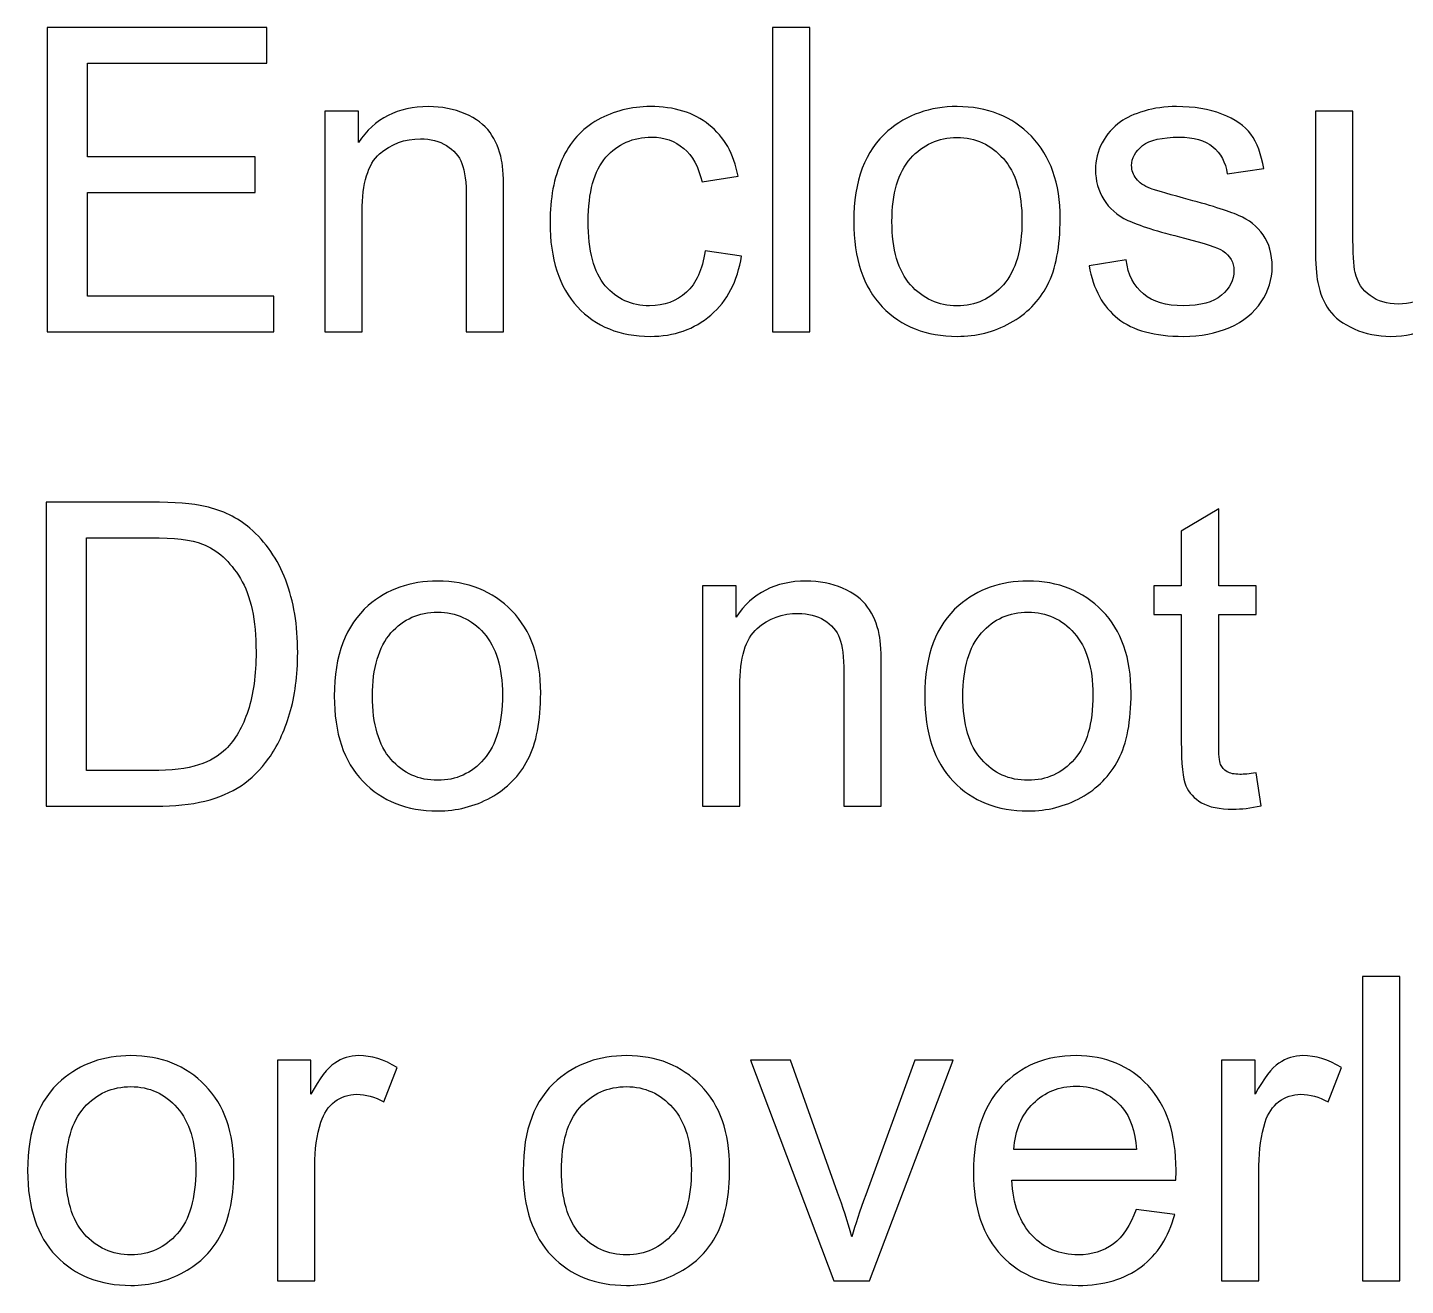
# Model space of a CAD drawing. Header units: centimetres. Extents: x 33 to 211, y -118 to 32.
# Drawn here: x 78.58 to 86.82, y -82.57 to -75.05 of the extents above; entities that cross this region are included whole.
import ezdxf

# ---------------------------------------------------------------- set-up
doc = ezdxf.new("R2010")
doc.units = ezdxf.units.CM
doc.header["$MEASUREMENT"] = 0
doc.layers.add('Layer 1', color=7, linetype='Continuous')

msp = doc.modelspace()

# ---------------------------------------------------------------- linework, layer by layer
at = {"layer": 'Layer 1', "color": 250}
for points, knots in [([(78.69428, -76.87123), (78.69428, -76.87123), (78.69428, -75.05259), (78.69428, -75.05259), (78.69428, -75.05259), (80.00746, -75.05259), (80.00746, -75.05259), (80.00746, -75.05259), (80.00746, -75.26595), (80.00746, -75.26595), (80.00746, -75.26595), (78.93558, -75.26595), (78.93558, -75.26595), (78.93558, -75.26595), (78.93558, -75.82475), (78.93558, -75.82475), (78.93558, -75.82475), (79.93888, -75.82475), (79.93888, -75.82475), (79.93888, -75.82475), (79.93888, -76.03811), (79.93888, -76.03811), (79.93888, -76.03811), (78.93558, -76.03811), (78.93558, -76.03811), (78.93558, -76.03811), (78.93558, -76.65787), (78.93558, -76.65787), (78.93558, -76.65787), (80.05064, -76.65787), (80.05064, -76.65787), (80.05064, -76.65787), (80.05064, -76.87123), (80.05064, -76.87123), (80.05064, -76.87123), (78.69428, -76.87123), (78.69428, -76.87123)], [0, 0, 0, 0, 0.0833333, 0.0833333, 0.0833333, 0.1666667, 0.1666667, 0.1666667, 0.25, 0.25, 0.25, 0.3333333, 0.3333333, 0.3333333, 0.4166667, 0.4166667, 0.4166667, 0.5, 0.5, 0.5, 0.5833333, 0.5833333, 0.5833333, 0.6666667, 0.6666667, 0.6666667, 0.75, 0.75, 0.75, 0.8333333, 0.8333333, 0.8333333, 0.9166667, 0.9166667, 0.9166667, 1, 1, 1, 1]), ([(83.03302, -76.87123), (83.03302, -76.87123), (83.03302, -75.05259), (83.03302, -75.05259), (83.03302, -75.05259), (83.25654, -75.05259), (83.25654, -75.05259), (83.25654, -75.05259), (83.25654, -76.87123), (83.25654, -76.87123), (83.25654, -76.87123), (83.03302, -76.87123), (83.03302, -76.87123)], [0, 0, 0, 0, 0.25, 0.25, 0.25, 0.5, 0.5, 0.5, 0.75, 0.75, 0.75, 1, 1, 1, 1]), ([(80.35544, -76.87123), (80.35544, -76.87123), (80.35544, -75.55297), (80.35544, -75.55297), (80.35544, -75.55297), (80.5561, -75.55297), (80.5561, -75.55297), (80.5561, -75.55297), (80.5561, -75.74008), (80.5561, -75.74008), (80.65262, -75.59657), (80.79232, -75.52503), (80.97478, -75.52503), (81.05436, -75.52503), (81.12718, -75.53942), (81.19364, -75.56779), (81.2601, -75.59615), (81.31006, -75.63383), (81.34308, -75.67997), (81.3761, -75.72611), (81.39938, -75.78115), (81.4125, -75.84465), (81.42055, -75.88613), (81.42478, -75.95852), (81.42478, -76.06182), (81.42478, -76.06182), (81.42478, -76.87123), (81.42478, -76.87123), (81.42478, -76.87123), (81.20126, -76.87123), (81.20126, -76.87123), (81.20126, -76.87123), (81.20126, -76.07028), (81.20126, -76.07028), (81.20126, -75.97927), (81.19279, -75.91111), (81.17544, -75.86624), (81.15808, -75.82136), (81.12718, -75.78538), (81.08315, -75.75829), (81.03912, -75.73162), (80.98705, -75.71807), (80.92779, -75.71807), (80.83296, -75.71807), (80.75126, -75.74813), (80.68225, -75.80866), (80.61325, -75.86878), (80.57896, -75.9835), (80.57896, -76.15199), (80.57896, -76.15199), (80.57896, -76.87123), (80.57896, -76.87123), (80.57896, -76.87123), (80.35544, -76.87123), (80.35544, -76.87123)], [0, 0, 0, 0, 0.0555556, 0.0555556, 0.0555556, 0.1111111, 0.1111111, 0.1111111, 0.1666667, 0.1666667, 0.1666667, 0.2222222, 0.2222222, 0.2222222, 0.2777778, 0.2777778, 0.2777778, 0.3333333, 0.3333333, 0.3333333, 0.3888889, 0.3888889, 0.3888889, 0.4444444, 0.4444444, 0.4444444, 0.5, 0.5, 0.5, 0.5555556, 0.5555556, 0.5555556, 0.6111111, 0.6111111, 0.6111111, 0.6666667, 0.6666667, 0.6666667, 0.7222222, 0.7222222, 0.7222222, 0.7777778, 0.7777778, 0.7777778, 0.8333333, 0.8333333, 0.8333333, 0.8888889, 0.8888889, 0.8888889, 0.9444444, 0.9444444, 0.9444444, 1, 1, 1, 1]), ([(82.62916, -76.38863), (82.62916, -76.38863), (82.8476, -76.41911), (82.8476, -76.41911), (82.82347, -76.56939), (82.76251, -76.68666), (82.66387, -76.77175), (82.56524, -76.85684), (82.44374, -76.89917), (82.30023, -76.89917), (82.12031, -76.89917), (81.97553, -76.84033), (81.86631, -76.72264), (81.75667, -76.60495), (81.70206, -76.43647), (81.70206, -76.21718), (81.70206, -76.07494), (81.72577, -75.9509), (81.77276, -75.84422), (81.81975, -75.73797), (81.89129, -75.65796), (81.98781, -75.60504), (82.08391, -75.5517), (82.18847, -75.52503), (82.30192, -75.52503), (82.44459, -75.52503), (82.56185, -75.56101), (82.65244, -75.6334), (82.74346, -75.70579), (82.80188, -75.80866), (82.82728, -75.94159), (82.82728, -75.94159), (82.61138, -75.97461), (82.61138, -75.97461), (82.59064, -75.88613), (82.55423, -75.81967), (82.50131, -75.7748), (82.44882, -75.73035), (82.38532, -75.70791), (82.31081, -75.70791), (82.19821, -75.70791), (82.10677, -75.74813), (82.03607, -75.82856), (81.9658, -75.90942), (81.93066, -76.03642), (81.93066, -76.21083), (81.93066, -76.38778), (81.96453, -76.51605), (82.03226, -76.59606), (82.10042, -76.67607), (82.18889, -76.71629), (82.29769, -76.71629), (82.38574, -76.71629), (82.45898, -76.68962), (82.5174, -76.63586), (82.57624, -76.58252), (82.6135, -76.49997), (82.62916, -76.38863)], [0, 0, 0, 0, 0.0526316, 0.0526316, 0.0526316, 0.1052632, 0.1052632, 0.1052632, 0.1578947, 0.1578947, 0.1578947, 0.2105263, 0.2105263, 0.2105263, 0.2631579, 0.2631579, 0.2631579, 0.3157895, 0.3157895, 0.3157895, 0.3684211, 0.3684211, 0.3684211, 0.4210526, 0.4210526, 0.4210526, 0.4736842, 0.4736842, 0.4736842, 0.5263158, 0.5263158, 0.5263158, 0.5789474, 0.5789474, 0.5789474, 0.6315789, 0.6315789, 0.6315789, 0.6842105, 0.6842105, 0.6842105, 0.7368421, 0.7368421, 0.7368421, 0.7894737, 0.7894737, 0.7894737, 0.8421053, 0.8421053, 0.8421053, 0.8947368, 0.8947368, 0.8947368, 0.9473684, 0.9473684, 0.9473684, 1, 1, 1, 1]), ([(83.51858, -76.2121), (83.51858, -75.96868), (83.58631, -75.78834), (83.7222, -75.67108), (83.83523, -75.57371), (83.97366, -75.52503), (84.13665, -75.52503), (84.31741, -75.52503), (84.46558, -75.5843), (84.58072, -75.70283), (84.69545, -75.82094), (84.75302, -75.98477), (84.75302, -76.19347), (84.75302, -76.36281), (84.72762, -76.49573), (84.67682, -76.59268), (84.62602, -76.68962), (84.55194, -76.76497), (84.45457, -76.81874), (84.35763, -76.8725), (84.25137, -76.89917), (84.13665, -76.89917), (83.95207, -76.89917), (83.80306, -76.84033), (83.68918, -76.72222), (83.57531, -76.60411), (83.51858, -76.43393), (83.51858, -76.2121)], [0, 0, 0, 0, 0.1111111, 0.1111111, 0.1111111, 0.2222222, 0.2222222, 0.2222222, 0.3333333, 0.3333333, 0.3333333, 0.4444444, 0.4444444, 0.4444444, 0.5555556, 0.5555556, 0.5555556, 0.6666667, 0.6666667, 0.6666667, 0.7777778, 0.7777778, 0.7777778, 0.8888889, 0.8888889, 0.8888889, 1, 1, 1, 1]), ([(84.92616, -76.47753), (84.92616, -76.47753), (85.14714, -76.44197), (85.14714, -76.44197), (85.15942, -76.53045), (85.19413, -76.59818), (85.25086, -76.64559), (85.30758, -76.69258), (85.38717, -76.71629), (85.48877, -76.71629), (85.59164, -76.71629), (85.66784, -76.69555), (85.71779, -76.65364), (85.76732, -76.61215), (85.7923, -76.56304), (85.7923, -76.50674), (85.7923, -76.45636), (85.76986, -76.41657), (85.72541, -76.38778), (85.69409, -76.36789), (85.61789, -76.34291), (85.49681, -76.31201), (85.33341, -76.27094), (85.22038, -76.23538), (85.15688, -76.20533), (85.0938, -76.17485), (85.04596, -76.13336), (85.01337, -76.08002), (84.98077, -76.0271), (84.96426, -75.96826), (84.96426, -75.90391), (84.96426, -75.84507), (84.97781, -75.79088), (85.00448, -75.74093), (85.03157, -75.69098), (85.06798, -75.64949), (85.11412, -75.61647), (85.14883, -75.59107), (85.19625, -75.56948), (85.25594, -75.5517), (85.31605, -75.53392), (85.37997, -75.52503), (85.44855, -75.52503), (85.55185, -75.52503), (85.64244, -75.53985), (85.72033, -75.5699), (85.79865, -75.59954), (85.85622, -75.64018), (85.89348, -75.69098), (85.93031, -75.7422), (85.95613, -75.81036), (85.9701, -75.89587), (85.9701, -75.89587), (85.75166, -75.92635), (85.75166, -75.92635), (85.74192, -75.85777), (85.71314, -75.80401), (85.66572, -75.76548), (85.61831, -75.72696), (85.55142, -75.70791), (85.46464, -75.70791), (85.36262, -75.70791), (85.28938, -75.72484), (85.24578, -75.75871), (85.20217, -75.79258), (85.18016, -75.83237), (85.18016, -75.87767), (85.18016, -75.90645), (85.18905, -75.9327), (85.20725, -75.95598), (85.22546, -75.97969), (85.25382, -75.99959), (85.29277, -76.01525), (85.3152, -76.02372), (85.3804, -76.04277), (85.48962, -76.0724), (85.6471, -76.11431), (85.75716, -76.14902), (85.81982, -76.17569), (85.88247, -76.20236), (85.93158, -76.24173), (85.96714, -76.29253), (86.00312, -76.34376), (86.0209, -76.40726), (86.0209, -76.48346), (86.0209, -76.55754), (85.99931, -76.62739), (85.95571, -76.69301), (85.9121, -76.75862), (85.84945, -76.80942), (85.76775, -76.84541), (85.68562, -76.88139), (85.59291, -76.89917), (85.48962, -76.89917), (85.31859, -76.89917), (85.18778, -76.86361), (85.09803, -76.79291), (85.00829, -76.72179), (84.95114, -76.61681), (84.92616, -76.47753)], [0, 0, 0, 0, 0.030303, 0.030303, 0.030303, 0.0606061, 0.0606061, 0.0606061, 0.0909091, 0.0909091, 0.0909091, 0.1212121, 0.1212121, 0.1212121, 0.1515152, 0.1515152, 0.1515152, 0.1818182, 0.1818182, 0.1818182, 0.2121212, 0.2121212, 0.2121212, 0.2424242, 0.2424242, 0.2424242, 0.2727273, 0.2727273, 0.2727273, 0.3030303, 0.3030303, 0.3030303, 0.3333333, 0.3333333, 0.3333333, 0.3636364, 0.3636364, 0.3636364, 0.3939394, 0.3939394, 0.3939394, 0.4242424, 0.4242424, 0.4242424, 0.4545455, 0.4545455, 0.4545455, 0.4848485, 0.4848485, 0.4848485, 0.5151515, 0.5151515, 0.5151515, 0.5454545, 0.5454545, 0.5454545, 0.5757576, 0.5757576, 0.5757576, 0.6060606, 0.6060606, 0.6060606, 0.6363636, 0.6363636, 0.6363636, 0.6666667, 0.6666667, 0.6666667, 0.6969697, 0.6969697, 0.6969697, 0.7272727, 0.7272727, 0.7272727, 0.7575758, 0.7575758, 0.7575758, 0.7878788, 0.7878788, 0.7878788, 0.8181818, 0.8181818, 0.8181818, 0.8484848, 0.8484848, 0.8484848, 0.8787879, 0.8787879, 0.8787879, 0.9090909, 0.9090909, 0.9090909, 0.9393939, 0.9393939, 0.9393939, 0.969697, 0.969697, 0.969697, 1, 1, 1, 1]), ([(87.14612, -76.87123), (87.14612, -76.87123), (87.14612, -76.67523), (87.14612, -76.67523), (87.04367, -76.82466), (86.90482, -76.89917), (86.72914, -76.89917), (86.65167, -76.89917), (86.57928, -76.88435), (86.51197, -76.85472), (86.44466, -76.82466), (86.3947, -76.78741), (86.36211, -76.74254), (86.32951, -76.69724), (86.30665, -76.64221), (86.29353, -76.57701), (86.28464, -76.53299), (86.27998, -76.46356), (86.27998, -76.36873), (86.27998, -76.36873), (86.27998, -75.55297), (86.27998, -75.55297), (86.27998, -75.55297), (86.5035, -75.55297), (86.5035, -75.55297), (86.5035, -75.55297), (86.5035, -76.28237), (86.5035, -76.28237), (86.5035, -76.39879), (86.50816, -76.47753), (86.51705, -76.51775), (86.53102, -76.57659), (86.56065, -76.62231), (86.60637, -76.65575), (86.65167, -76.6892), (86.70755, -76.70613), (86.77443, -76.70613), (86.84132, -76.70613), (86.90397, -76.6892), (86.96239, -76.65491), (87.02081, -76.62062), (87.0623, -76.57363), (87.08685, -76.51478), (87.11098, -76.45594), (87.12326, -76.37), (87.12326, -76.25782), (87.12326, -76.25782), (87.12326, -75.55297), (87.12326, -75.55297), (87.12326, -75.55297), (87.34678, -75.55297), (87.34678, -75.55297), (87.34678, -75.55297), (87.34678, -76.87123), (87.34678, -76.87123), (87.34678, -76.87123), (87.14612, -76.87123), (87.14612, -76.87123)], [0, 0, 0, 0, 0.0526316, 0.0526316, 0.0526316, 0.1052632, 0.1052632, 0.1052632, 0.1578947, 0.1578947, 0.1578947, 0.2105263, 0.2105263, 0.2105263, 0.2631579, 0.2631579, 0.2631579, 0.3157895, 0.3157895, 0.3157895, 0.3684211, 0.3684211, 0.3684211, 0.4210526, 0.4210526, 0.4210526, 0.4736842, 0.4736842, 0.4736842, 0.5263158, 0.5263158, 0.5263158, 0.5789474, 0.5789474, 0.5789474, 0.6315789, 0.6315789, 0.6315789, 0.6842105, 0.6842105, 0.6842105, 0.7368421, 0.7368421, 0.7368421, 0.7894737, 0.7894737, 0.7894737, 0.8421053, 0.8421053, 0.8421053, 0.8947368, 0.8947368, 0.8947368, 0.9473684, 0.9473684, 0.9473684, 1, 1, 1, 1]), ([(83.74718, -76.21252), (83.74718, -76.38101), (83.78401, -76.50716), (83.85767, -76.59056), (83.93175, -76.67438), (84.02446, -76.71629), (84.13665, -76.71629), (84.24756, -76.71629), (84.33985, -76.67438), (84.41393, -76.59014), (84.48759, -76.50589), (84.52442, -76.37762), (84.52442, -76.20533), (84.52442, -76.04277), (84.48717, -75.91958), (84.41308, -75.83618), (84.339, -75.75236), (84.24671, -75.71045), (84.13665, -75.71045), (84.02446, -75.71045), (83.93175, -75.75194), (83.85767, -75.83533), (83.78401, -75.91873), (83.74718, -76.04446), (83.74718, -76.21252)], [0, 0, 0, 0, 0.125, 0.125, 0.125, 0.25, 0.25, 0.25, 0.375, 0.375, 0.375, 0.5, 0.5, 0.5, 0.625, 0.625, 0.625, 0.75, 0.75, 0.75, 0.875, 0.875, 0.875, 1, 1, 1, 1]), ([(78.6892, -79.70884), (78.6892, -79.70884), (78.6892, -77.8902), (78.6892, -77.8902), (78.6892, -77.8902), (79.31573, -77.8902), (79.31573, -77.8902), (79.45713, -77.8902), (79.56508, -77.89867), (79.63958, -77.91602), (79.74372, -77.94015), (79.83262, -77.98376), (79.90628, -78.04641), (80.00238, -78.12769), (80.07392, -78.23098), (80.12134, -78.35714), (80.16917, -78.48329), (80.19288, -78.62765), (80.19288, -78.78978), (80.19288, -78.92779), (80.17679, -79.05013), (80.14462, -79.15681), (80.11245, -79.26349), (80.07096, -79.35197), (80.02058, -79.42182), (79.96978, -79.49167), (79.91475, -79.5467), (79.85464, -79.5865), (79.79495, -79.62671), (79.72256, -79.65719), (79.63789, -79.67794), (79.5528, -79.69868), (79.45543, -79.70884), (79.34537, -79.70884), (79.34537, -79.70884), (78.6892, -79.70884), (78.6892, -79.70884)], [0, 0, 0, 0, 0.0833333, 0.0833333, 0.0833333, 0.1666667, 0.1666667, 0.1666667, 0.25, 0.25, 0.25, 0.3333333, 0.3333333, 0.3333333, 0.4166667, 0.4166667, 0.4166667, 0.5, 0.5, 0.5, 0.5833333, 0.5833333, 0.5833333, 0.6666667, 0.6666667, 0.6666667, 0.75, 0.75, 0.75, 0.8333333, 0.8333333, 0.8333333, 0.9166667, 0.9166667, 0.9166667, 1, 1, 1, 1]), ([(85.92438, -79.50945), (85.92438, -79.50945), (85.95486, -79.70672), (85.95486, -79.70672), (85.89221, -79.71985), (85.8359, -79.72662), (85.7868, -79.72662), (85.70594, -79.72662), (85.64329, -79.71392), (85.59841, -79.6881), (85.55396, -79.66227), (85.52264, -79.62883), (85.50443, -79.58692), (85.48623, -79.54501), (85.47734, -79.45696), (85.47734, -79.32276), (85.47734, -79.32276), (85.47734, -78.5633), (85.47734, -78.5633), (85.47734, -78.5633), (85.31224, -78.5633), (85.31224, -78.5633), (85.31224, -78.5633), (85.31224, -78.39058), (85.31224, -78.39058), (85.31224, -78.39058), (85.47734, -78.39058), (85.47734, -78.39058), (85.47734, -78.39058), (85.47734, -78.06461), (85.47734, -78.06461), (85.47734, -78.06461), (85.70086, -77.93042), (85.70086, -77.93042), (85.70086, -77.93042), (85.70086, -78.39058), (85.70086, -78.39058), (85.70086, -78.39058), (85.92438, -78.39058), (85.92438, -78.39058), (85.92438, -78.39058), (85.92438, -78.5633), (85.92438, -78.5633), (85.92438, -78.5633), (85.70086, -78.5633), (85.70086, -78.5633), (85.70086, -78.5633), (85.70086, -79.33546), (85.70086, -79.33546), (85.70086, -79.39938), (85.70467, -79.44045), (85.71271, -79.45865), (85.72033, -79.47685), (85.73303, -79.49125), (85.75081, -79.50225), (85.76859, -79.51284), (85.79399, -79.51834), (85.82701, -79.51834), (85.85157, -79.51834), (85.88416, -79.51538), (85.92438, -79.50945)], [0, 0, 0, 0, 0.05, 0.05, 0.05, 0.1, 0.1, 0.1, 0.15, 0.15, 0.15, 0.2, 0.2, 0.2, 0.25, 0.25, 0.25, 0.3, 0.3, 0.3, 0.35, 0.35, 0.35, 0.4, 0.4, 0.4, 0.45, 0.45, 0.45, 0.5, 0.5, 0.5, 0.55, 0.55, 0.55, 0.6, 0.6, 0.6, 0.65, 0.65, 0.65, 0.7, 0.7, 0.7, 0.75, 0.75, 0.75, 0.8, 0.8, 0.8, 0.85, 0.85, 0.85, 0.9, 0.9, 0.9, 0.95, 0.95, 0.95, 1, 1, 1, 1]), ([(78.9305, -79.49548), (78.9305, -79.49548), (79.31827, -79.49548), (79.31827, -79.49548), (79.43808, -79.49548), (79.53206, -79.48447), (79.60021, -79.46204), (79.66837, -79.4396), (79.72256, -79.40827), (79.7632, -79.36763), (79.81992, -79.31048), (79.86437, -79.23344), (79.89612, -79.13692), (79.92787, -79.0404), (79.94396, -78.92356), (79.94396, -78.78597), (79.94396, -78.59547), (79.91263, -78.449), (79.8504, -78.34655), (79.78817, -78.24411), (79.7124, -78.17553), (79.62307, -78.14081), (79.55873, -78.11584), (79.45501, -78.10356), (79.31192, -78.10356), (79.31192, -78.10356), (78.9305, -78.10356), (78.9305, -78.10356), (78.9305, -78.10356), (78.9305, -79.49548), (78.9305, -79.49548)], [0, 0, 0, 0, 0.1, 0.1, 0.1, 0.2, 0.2, 0.2, 0.3, 0.3, 0.3, 0.4, 0.4, 0.4, 0.5, 0.5, 0.5, 0.6, 0.6, 0.6, 0.7, 0.7, 0.7, 0.8, 0.8, 0.8, 0.9, 0.9, 0.9, 1, 1, 1, 1]), ([(80.41174, -79.04971), (80.41174, -78.80629), (80.47947, -78.62595), (80.61536, -78.50869), (80.72839, -78.41132), (80.86682, -78.36264), (81.02981, -78.36264), (81.21057, -78.36264), (81.35874, -78.42191), (81.47388, -78.54044), (81.58861, -78.65855), (81.64618, -78.82238), (81.64618, -79.03108), (81.64618, -79.20042), (81.62078, -79.33334), (81.56998, -79.43029), (81.51918, -79.52723), (81.4451, -79.60258), (81.34773, -79.65635), (81.25079, -79.71011), (81.14453, -79.73678), (81.02981, -79.73678), (80.84523, -79.73678), (80.69622, -79.67794), (80.58234, -79.55983), (80.46847, -79.44172), (80.41174, -79.27154), (80.41174, -79.04971)], [0, 0, 0, 0, 0.1111111, 0.1111111, 0.1111111, 0.2222222, 0.2222222, 0.2222222, 0.3333333, 0.3333333, 0.3333333, 0.4444444, 0.4444444, 0.4444444, 0.5555556, 0.5555556, 0.5555556, 0.6666667, 0.6666667, 0.6666667, 0.7777778, 0.7777778, 0.7777778, 0.8888889, 0.8888889, 0.8888889, 1, 1, 1, 1]), ([(82.61392, -79.70884), (82.61392, -79.70884), (82.61392, -78.39058), (82.61392, -78.39058), (82.61392, -78.39058), (82.81458, -78.39058), (82.81458, -78.39058), (82.81458, -78.39058), (82.81458, -78.57769), (82.81458, -78.57769), (82.9111, -78.43418), (83.0508, -78.36264), (83.23326, -78.36264), (83.31284, -78.36264), (83.38566, -78.37703), (83.45212, -78.4054), (83.51858, -78.43376), (83.56854, -78.47144), (83.60156, -78.51758), (83.63458, -78.56372), (83.65786, -78.61876), (83.67098, -78.68226), (83.67903, -78.72374), (83.68326, -78.79613), (83.68326, -78.89943), (83.68326, -78.89943), (83.68326, -79.70884), (83.68326, -79.70884), (83.68326, -79.70884), (83.45974, -79.70884), (83.45974, -79.70884), (83.45974, -79.70884), (83.45974, -78.90789), (83.45974, -78.90789), (83.45974, -78.81688), (83.45127, -78.74872), (83.43392, -78.70385), (83.41656, -78.65897), (83.38566, -78.62299), (83.34163, -78.5959), (83.2976, -78.56923), (83.24553, -78.55568), (83.18627, -78.55568), (83.09144, -78.55568), (83.00974, -78.58574), (82.94073, -78.64627), (82.87173, -78.70639), (82.83744, -78.82111), (82.83744, -78.9896), (82.83744, -78.9896), (82.83744, -79.70884), (82.83744, -79.70884), (82.83744, -79.70884), (82.61392, -79.70884), (82.61392, -79.70884)], [0, 0, 0, 0, 0.0555556, 0.0555556, 0.0555556, 0.1111111, 0.1111111, 0.1111111, 0.1666667, 0.1666667, 0.1666667, 0.2222222, 0.2222222, 0.2222222, 0.2777778, 0.2777778, 0.2777778, 0.3333333, 0.3333333, 0.3333333, 0.3888889, 0.3888889, 0.3888889, 0.4444444, 0.4444444, 0.4444444, 0.5, 0.5, 0.5, 0.5555556, 0.5555556, 0.5555556, 0.6111111, 0.6111111, 0.6111111, 0.6666667, 0.6666667, 0.6666667, 0.7222222, 0.7222222, 0.7222222, 0.7777778, 0.7777778, 0.7777778, 0.8333333, 0.8333333, 0.8333333, 0.8888889, 0.8888889, 0.8888889, 0.9444444, 0.9444444, 0.9444444, 1, 1, 1, 1]), ([(83.94276, -79.04971), (83.94276, -78.80629), (84.01049, -78.62595), (84.14638, -78.50869), (84.25941, -78.41132), (84.39784, -78.36264), (84.56083, -78.36264), (84.74159, -78.36264), (84.88976, -78.42191), (85.0049, -78.54044), (85.11963, -78.65855), (85.1772, -78.82238), (85.1772, -79.03108), (85.1772, -79.20042), (85.1518, -79.33334), (85.101, -79.43029), (85.0502, -79.52723), (84.97612, -79.60258), (84.87875, -79.65635), (84.78181, -79.71011), (84.67555, -79.73678), (84.56083, -79.73678), (84.37625, -79.73678), (84.22724, -79.67794), (84.11336, -79.55983), (83.99949, -79.44172), (83.94276, -79.27154), (83.94276, -79.04971)], [0, 0, 0, 0, 0.1111111, 0.1111111, 0.1111111, 0.2222222, 0.2222222, 0.2222222, 0.3333333, 0.3333333, 0.3333333, 0.4444444, 0.4444444, 0.4444444, 0.5555556, 0.5555556, 0.5555556, 0.6666667, 0.6666667, 0.6666667, 0.7777778, 0.7777778, 0.7777778, 0.8888889, 0.8888889, 0.8888889, 1, 1, 1, 1]), ([(80.64034, -79.05013), (80.64034, -79.21862), (80.67717, -79.34477), (80.75083, -79.42817), (80.82491, -79.51199), (80.91762, -79.5539), (81.02981, -79.5539), (81.14072, -79.5539), (81.23301, -79.51199), (81.30709, -79.42775), (81.38075, -79.3435), (81.41758, -79.21523), (81.41758, -79.04294), (81.41758, -78.88038), (81.38033, -78.75719), (81.30624, -78.67379), (81.23216, -78.58997), (81.13987, -78.54806), (81.02981, -78.54806), (80.91762, -78.54806), (80.82491, -78.58955), (80.75083, -78.67294), (80.67717, -78.75634), (80.64034, -78.88207), (80.64034, -79.05013)], [0, 0, 0, 0, 0.125, 0.125, 0.125, 0.25, 0.25, 0.25, 0.375, 0.375, 0.375, 0.5, 0.5, 0.5, 0.625, 0.625, 0.625, 0.75, 0.75, 0.75, 0.875, 0.875, 0.875, 1, 1, 1, 1]), ([(84.17136, -79.05013), (84.17136, -79.21862), (84.20819, -79.34477), (84.28185, -79.42817), (84.35593, -79.51199), (84.44864, -79.5539), (84.56083, -79.5539), (84.67174, -79.5539), (84.76403, -79.51199), (84.83811, -79.42775), (84.91177, -79.3435), (84.9486, -79.21523), (84.9486, -79.04294), (84.9486, -78.88038), (84.91135, -78.75719), (84.83726, -78.67379), (84.76318, -78.58997), (84.67089, -78.54806), (84.56083, -78.54806), (84.44864, -78.54806), (84.35593, -78.58955), (84.28185, -78.67294), (84.20819, -78.75634), (84.17136, -78.88207), (84.17136, -79.05013)], [0, 0, 0, 0, 0.125, 0.125, 0.125, 0.25, 0.25, 0.25, 0.375, 0.375, 0.375, 0.5, 0.5, 0.5, 0.625, 0.625, 0.625, 0.75, 0.75, 0.75, 0.875, 0.875, 0.875, 1, 1, 1, 1]), ([(86.5615, -82.54645), (86.5615, -82.54645), (86.5615, -80.72781), (86.5615, -80.72781), (86.5615, -80.72781), (86.78502, -80.72781), (86.78502, -80.72781), (86.78502, -80.72781), (86.78502, -82.54645), (86.78502, -82.54645), (86.78502, -82.54645), (86.5615, -82.54645), (86.5615, -82.54645)], [0, 0, 0, 0, 0.25, 0.25, 0.25, 0.5, 0.5, 0.5, 0.75, 0.75, 0.75, 1, 1, 1, 1]), ([(78.57744, -81.88732), (78.57744, -81.6439), (78.64517, -81.46356), (78.78106, -81.3463), (78.89409, -81.24893), (79.03252, -81.20025), (79.19551, -81.20025), (79.37627, -81.20025), (79.52444, -81.25952), (79.63958, -81.37805), (79.75431, -81.49616), (79.81188, -81.65999), (79.81188, -81.86869), (79.81188, -82.03803), (79.78648, -82.17095), (79.73568, -82.2679), (79.68488, -82.36484), (79.6108, -82.44019), (79.51343, -82.49396), (79.41649, -82.54772), (79.31023, -82.57439), (79.19551, -82.57439), (79.01093, -82.57439), (78.86192, -82.51555), (78.74804, -82.39744), (78.63417, -82.27933), (78.57744, -82.10915), (78.57744, -81.88732)], [0, 0, 0, 0, 0.1111111, 0.1111111, 0.1111111, 0.2222222, 0.2222222, 0.2222222, 0.3333333, 0.3333333, 0.3333333, 0.4444444, 0.4444444, 0.4444444, 0.5555556, 0.5555556, 0.5555556, 0.6666667, 0.6666667, 0.6666667, 0.7777778, 0.7777778, 0.7777778, 0.8888889, 0.8888889, 0.8888889, 1, 1, 1, 1]), ([(80.07138, -82.54645), (80.07138, -82.54645), (80.07138, -81.22819), (80.07138, -81.22819), (80.07138, -81.22819), (80.27204, -81.22819), (80.27204, -81.22819), (80.27204, -81.22819), (80.27204, -81.43012), (80.27204, -81.43012), (80.32326, -81.33656), (80.37068, -81.27476), (80.41428, -81.24512), (80.45788, -81.21507), (80.50572, -81.20025), (80.55779, -81.20025), (80.63314, -81.20025), (80.70977, -81.22396), (80.78766, -81.27095), (80.78766, -81.27095), (80.70807, -81.47711), (80.70807, -81.47711), (80.65389, -81.44663), (80.5997, -81.43139), (80.54551, -81.43139), (80.49683, -81.43139), (80.45323, -81.44621), (80.4147, -81.47542), (80.37618, -81.50463), (80.34866, -81.54527), (80.33215, -81.59734), (80.30718, -81.6765), (80.2949, -81.76328), (80.2949, -81.85769), (80.2949, -81.85769), (80.2949, -82.54645), (80.2949, -82.54645), (80.2949, -82.54645), (80.07138, -82.54645), (80.07138, -82.54645)], [0, 0, 0, 0, 0.0769231, 0.0769231, 0.0769231, 0.1538462, 0.1538462, 0.1538462, 0.2307692, 0.2307692, 0.2307692, 0.3076923, 0.3076923, 0.3076923, 0.3846154, 0.3846154, 0.3846154, 0.4615385, 0.4615385, 0.4615385, 0.5384615, 0.5384615, 0.5384615, 0.6153846, 0.6153846, 0.6153846, 0.6923077, 0.6923077, 0.6923077, 0.7692308, 0.7692308, 0.7692308, 0.8461538, 0.8461538, 0.8461538, 0.9230769, 0.9230769, 0.9230769, 1, 1, 1, 1]), ([(81.54162, -81.88732), (81.54162, -81.6439), (81.60935, -81.46356), (81.74524, -81.3463), (81.85827, -81.24893), (81.9967, -81.20025), (82.15969, -81.20025), (82.34045, -81.20025), (82.48862, -81.25952), (82.60376, -81.37805), (82.71849, -81.49616), (82.77606, -81.65999), (82.77606, -81.86869), (82.77606, -82.03803), (82.75066, -82.17095), (82.69986, -82.2679), (82.64906, -82.36484), (82.57498, -82.44019), (82.47761, -82.49396), (82.38067, -82.54772), (82.27441, -82.57439), (82.15969, -82.57439), (81.97511, -82.57439), (81.8261, -82.51555), (81.71222, -82.39744), (81.59835, -82.27933), (81.54162, -82.10915), (81.54162, -81.88732)], [0, 0, 0, 0, 0.1111111, 0.1111111, 0.1111111, 0.2222222, 0.2222222, 0.2222222, 0.3333333, 0.3333333, 0.3333333, 0.4444444, 0.4444444, 0.4444444, 0.5555556, 0.5555556, 0.5555556, 0.6666667, 0.6666667, 0.6666667, 0.7777778, 0.7777778, 0.7777778, 0.8888889, 0.8888889, 0.8888889, 1, 1, 1, 1]), ([(83.39836, -82.54645), (83.39836, -82.54645), (82.90094, -81.22819), (82.90094, -81.22819), (82.90094, -81.22819), (83.14012, -81.22819), (83.14012, -81.22819), (83.14012, -81.22819), (83.42206, -82.01771), (83.42206, -82.01771), (83.45254, -82.1028), (83.48091, -82.19127), (83.50673, -82.28314), (83.52663, -82.21371), (83.55414, -82.13031), (83.59013, -82.03252), (83.59013, -82.03252), (83.88307, -81.22819), (83.88307, -81.22819), (83.88307, -81.22819), (84.11252, -81.22819), (84.11252, -81.22819), (84.11252, -81.22819), (83.61341, -82.54645), (83.61341, -82.54645), (83.61341, -82.54645), (83.39836, -82.54645), (83.39836, -82.54645)], [0, 0, 0, 0, 0.1111111, 0.1111111, 0.1111111, 0.2222222, 0.2222222, 0.2222222, 0.3333333, 0.3333333, 0.3333333, 0.4444444, 0.4444444, 0.4444444, 0.5555556, 0.5555556, 0.5555556, 0.6666667, 0.6666667, 0.6666667, 0.7777778, 0.7777778, 0.7777778, 0.8888889, 0.8888889, 0.8888889, 1, 1, 1, 1]), ([(85.20726, -82.11973), (85.20726, -82.11973), (85.4384, -82.15021), (85.4384, -82.15021), (85.40242, -82.28441), (85.33511, -82.38897), (85.23689, -82.46305), (85.13868, -82.53714), (85.01337, -82.57439), (84.86055, -82.57439), (84.66836, -82.57439), (84.51596, -82.51512), (84.40335, -82.39659), (84.29074, -82.27848), (84.23444, -82.11211), (84.23444, -81.89833), (84.23444, -81.67735), (84.29117, -81.50547), (84.40504, -81.38355), (84.51892, -81.26121), (84.66666, -81.20025), (84.84827, -81.20025), (85.02396, -81.20025), (85.16747, -81.25994), (85.2788, -81.37974), (85.39014, -81.49955), (85.44602, -81.66803), (85.44602, -81.8852), (85.44602, -81.89833), (85.4456, -81.91822), (85.44475, -81.94447), (85.44475, -81.94447), (84.46304, -81.94447), (84.46304, -81.94447), (84.47151, -82.08883), (84.51215, -82.19974), (84.58581, -82.27636), (84.65904, -82.35299), (84.75091, -82.39151), (84.86055, -82.39151), (84.94225, -82.39151), (85.0121, -82.36992), (85.06968, -82.32674), (85.12767, -82.28356), (85.17339, -82.21456), (85.20726, -82.11973)], [0, 0, 0, 0, 0.0666667, 0.0666667, 0.0666667, 0.1333333, 0.1333333, 0.1333333, 0.2, 0.2, 0.2, 0.2666667, 0.2666667, 0.2666667, 0.3333333, 0.3333333, 0.3333333, 0.4, 0.4, 0.4, 0.4666667, 0.4666667, 0.4666667, 0.5333333, 0.5333333, 0.5333333, 0.6, 0.6, 0.6, 0.6666667, 0.6666667, 0.6666667, 0.7333333, 0.7333333, 0.7333333, 0.8, 0.8, 0.8, 0.8666667, 0.8666667, 0.8666667, 0.9333333, 0.9333333, 0.9333333, 1, 1, 1, 1]), ([(85.71822, -82.54645), (85.71822, -82.54645), (85.71822, -81.22819), (85.71822, -81.22819), (85.71822, -81.22819), (85.91888, -81.22819), (85.91888, -81.22819), (85.91888, -81.22819), (85.91888, -81.43012), (85.91888, -81.43012), (85.9701, -81.33656), (86.01752, -81.27476), (86.06112, -81.24512), (86.10472, -81.21507), (86.15256, -81.20025), (86.20463, -81.20025), (86.27998, -81.20025), (86.35661, -81.22396), (86.4345, -81.27095), (86.4345, -81.27095), (86.35491, -81.47711), (86.35491, -81.47711), (86.30073, -81.44663), (86.24654, -81.43139), (86.19235, -81.43139), (86.14367, -81.43139), (86.10007, -81.44621), (86.06154, -81.47542), (86.02302, -81.50463), (85.9955, -81.54527), (85.97899, -81.59734), (85.95402, -81.6765), (85.94174, -81.76328), (85.94174, -81.85769), (85.94174, -81.85769), (85.94174, -82.54645), (85.94174, -82.54645), (85.94174, -82.54645), (85.71822, -82.54645), (85.71822, -82.54645)], [0, 0, 0, 0, 0.0769231, 0.0769231, 0.0769231, 0.1538462, 0.1538462, 0.1538462, 0.2307692, 0.2307692, 0.2307692, 0.3076923, 0.3076923, 0.3076923, 0.3846154, 0.3846154, 0.3846154, 0.4615385, 0.4615385, 0.4615385, 0.5384615, 0.5384615, 0.5384615, 0.6153846, 0.6153846, 0.6153846, 0.6923077, 0.6923077, 0.6923077, 0.7692308, 0.7692308, 0.7692308, 0.8461538, 0.8461538, 0.8461538, 0.9230769, 0.9230769, 0.9230769, 1, 1, 1, 1]), ([(78.80604, -81.88774), (78.80604, -82.05623), (78.84287, -82.18238), (78.91653, -82.26578), (78.99061, -82.3496), (79.08332, -82.39151), (79.19551, -82.39151), (79.30642, -82.39151), (79.39871, -82.3496), (79.47279, -82.26536), (79.54645, -82.18111), (79.58328, -82.05284), (79.58328, -81.88055), (79.58328, -81.71799), (79.54603, -81.5948), (79.47194, -81.5114), (79.39786, -81.42758), (79.30557, -81.38567), (79.19551, -81.38567), (79.08332, -81.38567), (78.99061, -81.42716), (78.91653, -81.51055), (78.84287, -81.59395), (78.80604, -81.71968), (78.80604, -81.88774)], [0, 0, 0, 0, 0.125, 0.125, 0.125, 0.25, 0.25, 0.25, 0.375, 0.375, 0.375, 0.5, 0.5, 0.5, 0.625, 0.625, 0.625, 0.75, 0.75, 0.75, 0.875, 0.875, 0.875, 1, 1, 1, 1]), ([(81.77022, -81.88774), (81.77022, -82.05623), (81.80705, -82.18238), (81.88071, -82.26578), (81.95479, -82.3496), (82.0475, -82.39151), (82.15969, -82.39151), (82.2706, -82.39151), (82.36289, -82.3496), (82.43697, -82.26536), (82.51063, -82.18111), (82.54746, -82.05284), (82.54746, -81.88055), (82.54746, -81.71799), (82.51021, -81.5948), (82.43612, -81.5114), (82.36204, -81.42758), (82.26975, -81.38567), (82.15969, -81.38567), (82.0475, -81.38567), (81.95479, -81.42716), (81.88071, -81.51055), (81.80705, -81.59395), (81.77022, -81.71968), (81.77022, -81.88774)], [0, 0, 0, 0, 0.125, 0.125, 0.125, 0.25, 0.25, 0.25, 0.375, 0.375, 0.375, 0.5, 0.5, 0.5, 0.625, 0.625, 0.625, 0.75, 0.75, 0.75, 0.875, 0.875, 0.875, 1, 1, 1, 1]), ([(84.47574, -81.76159), (84.47574, -81.76159), (85.2098, -81.76159), (85.2098, -81.76159), (85.20006, -81.65068), (85.1717, -81.5677), (85.12556, -81.51225), (85.05486, -81.42631), (84.96257, -81.38313), (84.84954, -81.38313), (84.7471, -81.38313), (84.66116, -81.41742), (84.59131, -81.486), (84.52188, -81.55458), (84.48336, -81.64644), (84.47574, -81.76159)], [0, 0, 0, 0, 0.2, 0.2, 0.2, 0.4, 0.4, 0.4, 0.6, 0.6, 0.6, 0.8, 0.8, 0.8, 1, 1, 1, 1])]:
    msp.add_open_spline(points, degree=3, knots=knots, dxfattribs=at)

doc.saveas('drawing.dxf')
